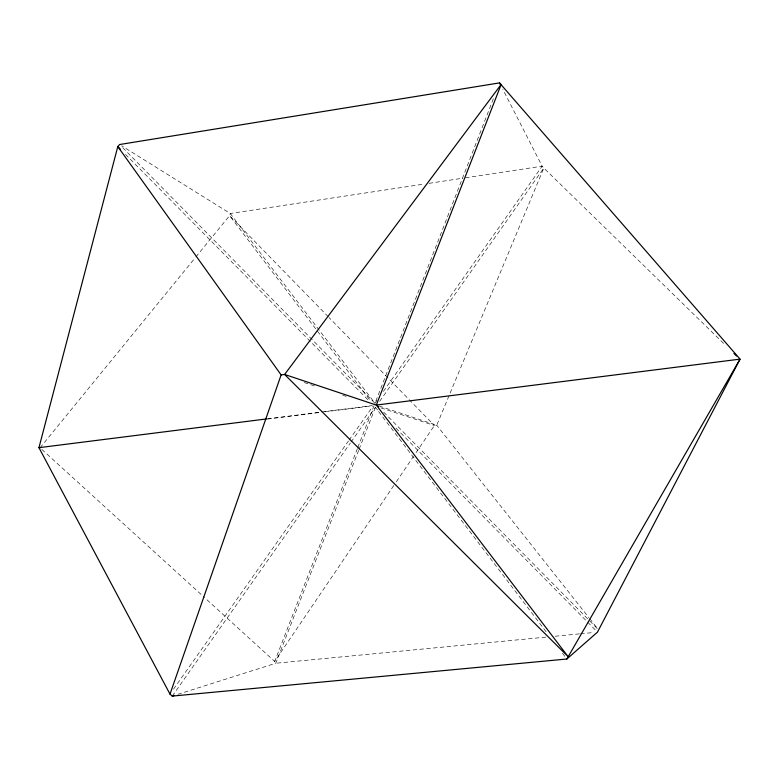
<?xml version="1.0" encoding="UTF-8"?>
<svg xmlns="http://www.w3.org/2000/svg" width="779" height="779" viewBox="0 0 779 779"><rect width="100%" height="100%" fill="white"/><g stroke="black" fill="none" stroke-linecap="round" stroke-linejoin="round"><path stroke-width="0.58" stroke-dasharray="3.9 2.92" d="M357.386 448.616L274.675 661.439L275.766 663.26L546.858 637.027M357.824 447.497L374.095 405.616M493.36 98.729L374.991 403.327L121.31 146.267M358.671 450.369L275.766 663.26L177.953 694.293M359.109 449.249L375.42 407.359L377.981 409.949M393.775 485.541L274.675 661.439L205.461 598.418M396.345 481.743L413.415 456.533M416.054 452.638L434.409 425.529L436.737 425.237L588.895 617.63M173.493 689.181L348.34 441.138M349.021 440.164L372.81 406.414M377.085 400.348L374.991 403.327L230.263 213.495L121.651 145.809M383.385 391.418L542.155 166.17L502.806 89.312M172.247 696.105L350.287 443.076M350.978 442.102L375.42 407.359L547.812 633.979M379.675 401.312L543.81 168.05L542.155 166.17L463.943 178.04M40.05 447.798L195.062 257.937M195.831 257.002L229.591 215.647L230.263 213.495L423.396 184.185M429.044 183.328L462.979 178.187M267.606 418.8L320.627 412.101M321.766 411.955L372.313 405.577M267.294 419.102L320.101 412.432M324.658 411.857L371.7 405.917M555.145 636.229L579.391 633.882M580.54 633.775L593.861 632.48M304.2 382.538L314.609 385.975M342.809 395.284L346.188 396.404M380.931 407.875L434.409 425.529L329.02 317.54M379.198 406.034L436.737 425.237L543.81 168.05L724.441 344.221M41.842 449.434L204.565 597.59M383.687 412.149L597.834 629.15M125.458 154.32L369.236 401.097M395.917 428.099L597.474 632.129M328.3 316.79L229.591 215.647L370.434 400.796M589.645 618.584L597.931 629.062M562.438 653.211L565.398 657.087"/><path stroke-width="1.17" d="M169.997 694.138L281.122 374.913L117.795 146.569L119.596 144.534L499.514 82.895L740.05 359.129L597.474 632.129L566.859 659.015L172.247 696.105L169.997 694.138L38.95 447.682L117.795 146.569L120.365 149.159M566.859 659.015L740.05 359.129L376.315 405.07L284.617 374.456L281.122 374.913M172.247 696.105L174.545 695.374M266.535 418.936L38.95 447.682L40.05 447.798M733.945 353.481L736.564 356.032M376.89 405.265L378.604 406.989M499.514 82.895L500.624 85.057M501.16 84.453L376.315 405.07L568.095 656.619L284.617 374.456L501.16 84.453"/></g></svg>
